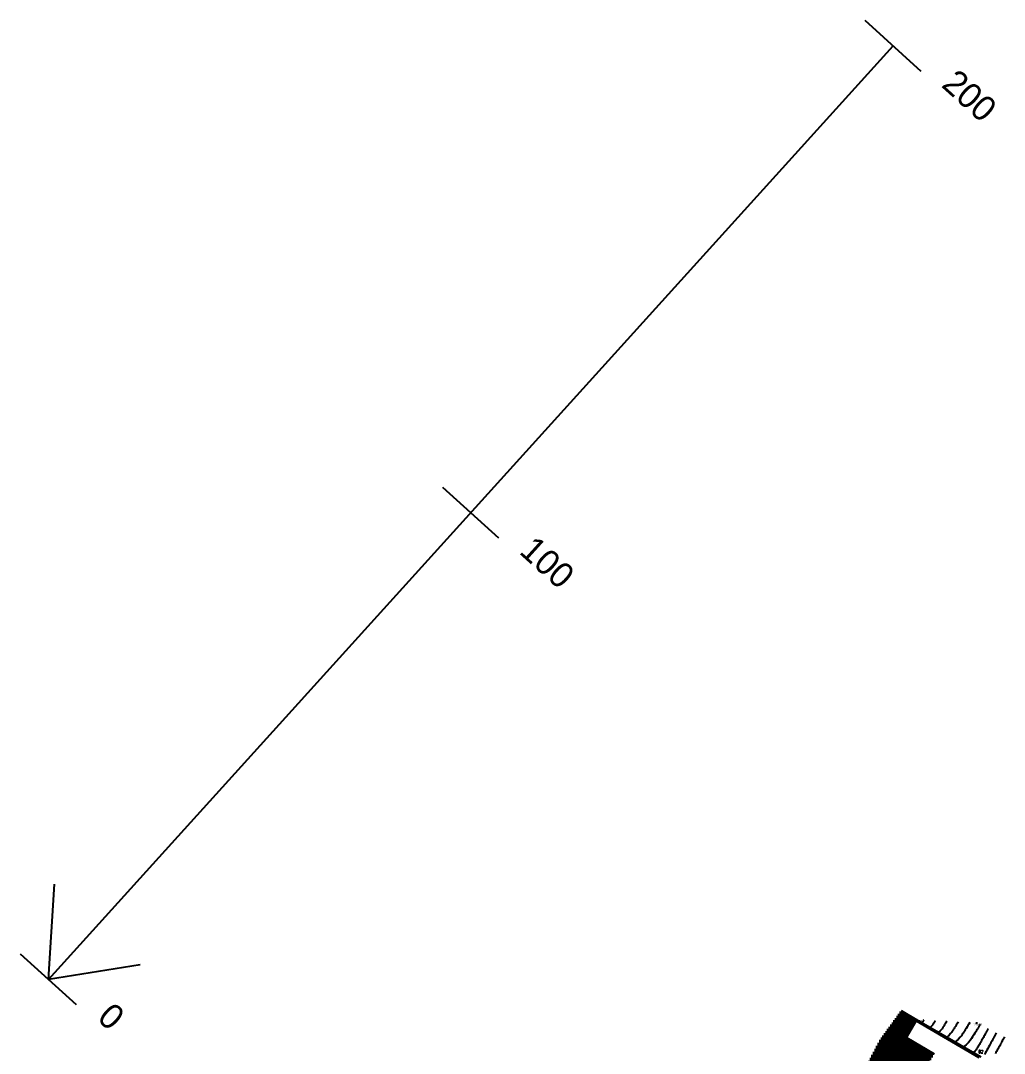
# Model space of a CAD drawing. Extents: x -196763 to -87623, y -65703 to -55832.
# Drawn here: x -87885.7 to -87729.4, y -65492.2 to -65328.1 of the extents above; entities that cross this region are included whole.
import ezdxf
from ezdxf.enums import TextEntityAlignment as Align

# ---------------------------------------------------------------- set-up
doc = ezdxf.new("R2010")
doc.units = 0
doc.header["$MEASUREMENT"] = 0
doc.header["$PDMODE"] = 34
doc.header["$PDSIZE"] = 0.05
for name, color, linetype in [('0_coordinates', 1, 'Continuous'), ('0_PROP.aux', 6, 'Continuous'), ('CV', 8, 'Continuous'), ('CVD', 6, 'Continuous'), ('LEVTP_EDIF', 3, 'Continuous'), ('LEVTP_MURO', 1, 'Continuous'), ('POINTS', 2, 'Continuous'), ('Z', 1, 'Continuous')]:
    doc.layers.add(name, color=color, linetype=linetype)
doc.styles.add('coordinates', font='romans', dxfattribs={"width": 0.8})
doc.styles.add('creativespace', font='GOTHIC.TTF')

msp = doc.modelspace()

# ---------------------------------------------------------------- hatches: boundary and pattern name
at = {"layer": 'LEVTP_EDIF', "linetype": 'Continuous', "true_color": 0x000000}
h = msp.add_hatch(dxfattribs=at)
h.set_pattern_fill('ANSI31', color=18, scale=2, angle=45)
h.set_pattern_definition([(90, (67.09838, 74.1472), (-0.25, -8e-13), [])])
h.paths.add_polyline_path([(-87740.548, -65492.28), (-87744.979, -65489.696), (-87743.324, -65486.858), (-87745.793, -65485.418), (-87749.092, -65489.957), (-87751.476, -65494.457), (-87749.556, -65498.56), (-87747.351, -65499.578), (-87745.451, -65500.687)])

# ---------------------------------------------------------------- linework, layer by layer
at = {"layer": '0_PROP.aux', "linetype": 'Continuous'}
for p, q in [((-87742.636, -65336.184), (-87751.534, -65328.132)), ((-87881.282, -65480.452), (-87747.085, -65332.158)), ((-87809.735, -65410.331), (-87818.632, -65402.279)), ((-87876.833, -65484.478), (-87885.731, -65476.426))]:
    msp.add_line(p, q, dxfattribs=at)
msp.add_lwpolyline([(-87866.723, -65478.136), (-87881.282, -65480.452), (-87880.333, -65465.343)], dxfattribs=at)
at = {"layer": 'CV', "linetype": 'Continuous'}
for points in [[(-87742.21, -65486.919, 0), (-87742.233, -65486.954, 0), (-87742.249, -65486.98, 0), (-87742.269, -65487.01, 0), (-87742.289, -65487.042, 0), (-87742.308, -65487.072, 0), (-87742.325, -65487.097, 0), (-87742.325, -65487.097, 0), (-87742.336, -65487.115, 0), (-87742.344, -65487.128, 0), (-87742.351, -65487.138, 0), (-87742.359, -65487.151, 0), (-87742.37, -65487.169, 0), (-87742.37, -65487.169, 0), (-87742.388, -65487.194, 0), (-87742.415, -65487.229, 0), (-87742.458, -65487.273, 0), (-87742.52, -65487.326, 0), (-87742.52, -65487.326, 0)], [(-87740.383, -65487.018, 0), (-87740.443, -65487.112, 0), (-87740.486, -65487.179, 0), (-87740.537, -65487.259, 0), (-87740.591, -65487.343, 0), (-87740.643, -65487.423, 0), (-87740.685, -65487.49, 0), (-87740.685, -65487.49, 0), (-87740.715, -65487.536, 0), (-87740.737, -65487.57, 0), (-87740.755, -65487.598, 0), (-87740.776, -65487.632, 0), (-87740.806, -65487.678, 0), (-87740.806, -65487.678, 0), (-87740.852, -65487.746, 0), (-87740.924, -65487.838, 0), (-87741.037, -65487.954, 0), (-87741.201, -65488.095, 0), (-87741.201, -65488.095, 0)], [(-87736.729, -65487.217, 0), (-87736.864, -65487.429, 0), (-87736.96, -65487.577, 0), (-87737.075, -65487.757, 0), (-87737.196, -65487.946, 0), (-87737.311, -65488.126, 0), (-87737.407, -65488.275, 0), (-87737.407, -65488.275, 0), (-87737.474, -65488.379, 0), (-87737.522, -65488.454, 0), (-87737.563, -65488.518, 0), (-87737.611, -65488.593, 0), (-87737.678, -65488.698, 0), (-87737.678, -65488.698, 0), (-87737.78, -65488.85, 0), (-87737.943, -65489.055, 0), (-87738.194, -65489.315, 0), (-87738.562, -65489.631, 0), (-87738.565, -65489.633, 0)], [(-87734.902, -65487.316, 0), (-87735.075, -65487.587, 0), (-87735.197, -65487.777, 0), (-87735.343, -65488.006, 0), (-87735.499, -65488.248, 0), (-87735.645, -65488.477, 0), (-87735.767, -65488.667, 0), (-87735.767, -65488.667, 0), (-87735.853, -65488.801, 0), (-87735.914, -65488.896, 0), (-87735.967, -65488.978, 0), (-87736.028, -65489.073, 0), (-87736.114, -65489.207, 0), (-87736.114, -65489.207, 0), (-87736.244, -65489.402, 0), (-87736.452, -65489.664, 0), (-87736.773, -65489.996, 0), (-87737.243, -65490.4, 0), (-87737.246, -65490.402, 0)], [(-87733.289, -65487.638, 0), (-87733.3, -65487.66, 0), (-87733.308, -65487.675, 0), (-87733.318, -65487.693, 0), (-87733.328, -65487.712, 0), (-87733.338, -65487.73, 0), (-87733.345, -65487.745, 0), (-87733.345, -65487.745, 0), (-87733.351, -65487.756, 0), (-87733.355, -65487.763, 0), (-87733.359, -65487.77, 0), (-87733.363, -65487.777, 0), (-87733.368, -65487.788, 0), (-87733.368, -65487.788, 0), (-87733.376, -65487.803, 0), (-87733.387, -65487.823, 0), (-87733.401, -65487.849, 0), (-87733.417, -65487.878, 0), (-87733.435, -65487.913, 0), (-87733.435, -65487.913, 0), (-87733.457, -65487.952, 0), (-87733.48, -65487.994, 0), (-87733.504, -65488.039, 0), (-87733.53, -65488.086, 0), (-87733.557, -65488.134, 0), (-87733.557, -65488.134, 0), (-87733.584, -65488.184, 0), (-87733.618, -65488.243, 0), (-87733.665, -65488.323, 0), (-87733.733, -65488.433, 0), (-87733.826, -65488.583, 0), (-87733.826, -65488.583, 0), (-87733.95, -65488.779, 0), (-87734.101, -65489.016, 0), (-87734.272, -65489.283, 0), (-87734.455, -65489.57, 0), (-87734.646, -65489.867, 0), (-87734.646, -65489.867, 0), (-87734.847, -65490.169, 0), (-87735.103, -65490.494, 0), (-87735.473, -65490.864, 0), (-87735.882, -65491.197, 0)], [(-87731.996, -65488.291, 0), (-87732.036, -65488.366, 0), (-87732.063, -65488.418, 0), (-87732.097, -65488.482, 0), (-87732.132, -65488.548, 0), (-87732.166, -65488.611, 0), (-87732.193, -65488.664, 0), (-87732.193, -65488.664, 0), (-87732.213, -65488.701, 0), (-87732.227, -65488.727, 0), (-87732.239, -65488.75, 0), (-87732.253, -65488.776, 0), (-87732.272, -65488.813, 0), (-87732.272, -65488.813, 0), (-87732.301, -65488.867, 0), (-87732.339, -65488.938, 0), (-87732.386, -65489.025, 0), (-87732.442, -65489.13, 0), (-87732.507, -65489.25, 0), (-87732.507, -65489.25, 0), (-87732.581, -65489.386, 0), (-87732.662, -65489.534, 0), (-87732.749, -65489.692, 0), (-87732.839, -65489.855, 0), (-87732.93, -65490.022, 0), (-87732.93, -65490.022, 0), (-87733.022, -65490.189, 0), (-87733.114, -65490.355, 0), (-87733.205, -65490.518, 0), (-87733.295, -65490.676, 0), (-87733.384, -65490.828, 0), (-87733.384, -65490.828, 0), (-87733.471, -65490.974, 0), (-87733.556, -65491.113, 0), (-87733.641, -65491.248, 0), (-87733.725, -65491.38, 0), (-87733.809, -65491.511, 0), (-87733.809, -65491.511, 0), (-87733.904, -65491.647, 0), (-87734.072, -65491.819, 0), (-87734.382, -65492.062, 0), (-87734.39, -65492.067, 0)], [(-87729.41, -65489.598, 0), (-87729.506, -65489.778, 0), (-87729.574, -65489.906, 0), (-87729.655, -65490.059, 0), (-87729.741, -65490.221, 0), (-87729.822, -65490.375, 0), (-87729.889, -65490.502, 0), (-87729.889, -65490.502, 0), (-87729.937, -65490.592, 0), (-87729.971, -65490.655, 0), (-87730, -65490.71, 0), (-87730.034, -65490.774, 0), (-87730.081, -65490.864, 0), (-87730.081, -65490.864, 0), (-87730.149, -65490.992, 0), (-87730.235, -65491.153, 0), (-87730.332, -65491.337, 0), (-87730.437, -65491.532, 0), (-87730.542, -65491.728, 0), (-87730.542, -65491.728, 0), (-87730.644, -65491.916, 0), (-87730.742, -65492.097, 0), (-87730.838, -65492.272, 0)]]:
    msp.add_polyline3d(points, dxfattribs=at)
at = {"layer": 'CVD', "linetype": 'Continuous'}
for points in [[(-87738.556, -65487.118, 0), (-87738.654, -65487.27, 0), (-87738.723, -65487.378, 0), (-87738.806, -65487.508, 0), (-87738.894, -65487.645, 0), (-87738.977, -65487.774, 0), (-87739.046, -65487.882, 0), (-87739.046, -65487.882, 0), (-87739.095, -65487.958, 0), (-87739.129, -65488.012, 0), (-87739.159, -65488.058, 0), (-87739.193, -65488.112, 0), (-87739.242, -65488.188, 0), (-87739.242, -65488.188, 0), (-87739.316, -65488.298, 0), (-87739.434, -65488.447, 0), (-87739.615, -65488.634, 0), (-87739.881, -65488.863, 0), (-87739.883, -65488.864, 0)], [(-87730.703, -65488.945, 0), (-87730.771, -65489.072, 0), (-87730.818, -65489.162, 0), (-87730.876, -65489.27, 0), (-87730.936, -65489.385, 0), (-87730.994, -65489.493, 0), (-87731.041, -65489.583, 0), (-87731.041, -65489.583, 0), (-87731.075, -65489.646, 0), (-87731.099, -65489.691, 0), (-87731.119, -65489.73, 0), (-87731.143, -65489.775, 0), (-87731.177, -65489.838, 0), (-87731.177, -65489.838, 0), (-87731.225, -65489.93, 0), (-87731.289, -65490.049, 0), (-87731.367, -65490.195, 0), (-87731.457, -65490.363, 0), (-87731.559, -65490.552, 0), (-87731.559, -65490.552, 0), (-87731.671, -65490.758, 0), (-87731.792, -65490.979, 0), (-87731.919, -65491.211, 0), (-87732.051, -65491.45, 0), (-87732.184, -65491.693, 0), (-87732.184, -65491.693, 0), (-87732.317, -65491.934, 0), (-87732.445, -65492.166, 0), (-87732.564, -65492.38, 0)]]:
    msp.add_polyline3d(points, dxfattribs=at)
at = {"layer": 'LEVTP_EDIF', "color": 18, "linetype": 'Continuous', "true_color": 0x000000}
for p, q in [((-87745.793, -65485.418), (-87743.324, -65486.858)), ((-87744.979, -65489.696), (-87743.324, -65486.858)), ((-87744.979, -65489.696), (-87740.548, -65492.28))]:
    msp.add_line(p, q, dxfattribs=at)
at = {"layer": 'LEVTP_MURO', "linetype": 'Continuous'}
for p, q in [((-87743.424, -65487.031), (-87733.456, -65492.843)), ((-87743.324, -65486.858), (-87733.16, -65492.785))]:
    msp.add_line(p, q, dxfattribs=at)
at = {"layer": 'POINTS'}
for p in [(-87743.324, -65486.858, 121.522), (-87733.808, -65487.376, 120.48)]:
    msp.add_point(p, dxfattribs=at)

# ---------------------------------------------------------------- texts
at = {"layer": '0_coordinates', "color": 3, "linetype": 'Continuous', "style": 'coordinates', "width": 0.8}
msp.add_text('02', height=0.5, dxfattribs=at).set_placement((-87733.518, -65492.193))
at = {"layer": '0_PROP.aux', "linetype": 'Continuous', "char_height": 4, "width": 47.48116, "attachment_point": 1, "rotation": 317.85696, "style": 'creativespace'}
for s, insert in [('200', (-87736.881, -65335.561)), ('100', (-87803.98, -65409.708)), ('0', (-87871.078, -65483.855))]:
    msp.add_mtext(s, dxfattribs=dict(at, insert=insert))
at = {"layer": 'Z'}
for s, p in [(' 121.52', (-87743.324, -65487.258, 121.522)), (' 120.48', (-87733.808, -65487.776, 120.48))]:
    msp.add_text(s, height=0.35, dxfattribs=at).set_placement(p, align=Align.CENTER)

doc.saveas('drawing.dxf')
